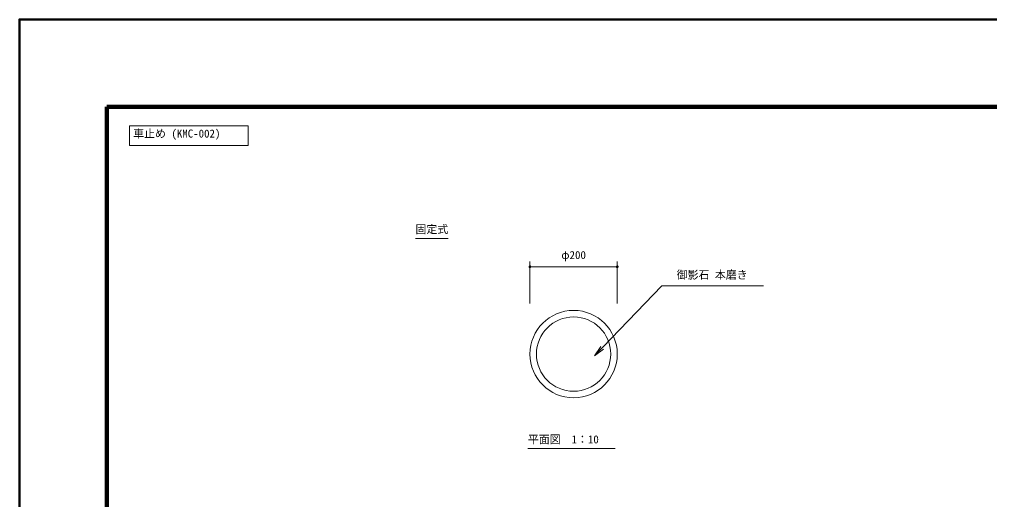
# Model space of a CAD drawing. Units: millimetres at full size, sheet at 1:10; details may follow other scales. Extents: x 0 to 4200, y 0 to 2970.
# Drawn here: x 0 to 2221, y 1871 to 2970 of the extents above; entities that cross this region are included whole.
import ezdxf
from ezdxf.enums import TextEntityAlignment as Align

# ---------------------------------------------------------------- set-up
doc = ezdxf.new("R2010")
doc.units = ezdxf.units.MM
doc.header["$LTSCALE"] = 10
for name, color, linetype, lineweight in [('D-STR', 1, 'Continuous', 13), ('D-STR-DIM', 7, 'Continuous', 13), ('D-STR-HTXT', 7, 'Continuous', 13), ('D-STR-TXT', 7, 'Continuous', 13), ('D-TTL', 7, 'Continuous', 13), ('D-TTL-FRAM', 2, 'Continuous', 13)]:
    doc.layers.add(name, color=color, linetype=linetype, lineweight=lineweight)
doc.styles.add('ＭＳ ゴシック', font='')
doc.styles.get('ＭＳ ゴシック').set_extended_font_data('MS Gothic')

# ---------------------------------------------------------------- blocks, each defined once
blk = doc.blocks.new('filled_dot')
at = {"color": 0, "linetype": 'Continuous', "lineweight": -2, "const_width": 1.25}
blk.add_lwpolyline([(-0.625, 0, 1), (0.625, 0, 1)], format="xyb", close=True, dxfattribs=at)
blk = doc.blocks.new('open_arrow')
at = {"color": 0, "linetype": 'Continuous', "lineweight": -2}
blk.add_lwpolyline([(7.5, 1.25), (0, 0), (7.5, -1.25)], dxfattribs=at)

msp = doc.modelspace()

# ---------------------------------------------------------------- linework, layer by layer
at = {"layer": 'D-STR'}
for radius in [100, 85]:
    msp.add_circle((1268.64, 2203.93), radius, dxfattribs=at)
at = {"layer": 'D-STR-DIM'}
for p, q in [((1168.64, 2319.93), (1168.64, 2415.93)), ((1168.64, 2403.93), (1368.64, 2403.93)), ((1368.64, 2319.93), (1368.64, 2415.93))]:
    msp.add_line(p, q, dxfattribs=at)
at = {"layer": 'D-STR-HTXT'}
msp.add_line((1163.92, 1987.88), (1363.92, 1987.88), dxfattribs=at)
msp.add_lwpolyline([(1316.44, 2200.15), (1470.68, 2360.47), (1495.68, 2360.47), (1703.67, 2360.47)], dxfattribs=at)
at = {"layer": 'D-STR-TXT'}
msp.add_line((906.66, 2468.82), (981.66, 2468.82), dxfattribs=at)
at = {"layer": 'D-TTL', "color": 2, "lineweight": 140}
for p, q in [((4000, 2770), (200, 2770)), ((200, 2770), (200, 200))]:
    msp.add_line(p, q, dxfattribs=at)
at = {"layer": 'D-TTL', "color": 2, "lineweight": 50}
msp.add_lwpolyline([(0, 0), (4200, 0), (4200, 2970), (0, 2970)], close=True, dxfattribs=at)
at = {"layer": 'D-TTL-FRAM'}
msp.add_lwpolyline([(251.98, 2726.34), (523.94, 2726.34), (523.94, 2681.74), (251.98, 2681.74)], close=True, dxfattribs=at)

# ---------------------------------------------------------------- block references
at = {"layer": 'D-STR-DIM', "xscale": 2.5, "yscale": 2.5}
msp.add_blockref('filled_dot', (1168.64, 2403.93), dxfattribs=at)
at = {"layer": 'D-STR-DIM', "xscale": 2.5, "yscale": 2.5, "rotation": 180}
msp.add_blockref('filled_dot', (1368.64, 2403.93), dxfattribs=at)
at = {"layer": 'D-STR-HTXT', "xscale": 3.33, "yscale": 3.33, "rotation": 46.1}
msp.add_blockref('open_arrow', (1316.44, 2200.15), dxfattribs=at)

# ---------------------------------------------------------------- texts
at = {"layer": 'D-STR-DIM', "style": 'ＭＳ ゴシック'}
msp.add_text('φ200', height=18.33, dxfattribs=at).set_placement((1268.64, 2439.84), align=Align.TOP_CENTER)
at = {"layer": 'D-STR-HTXT', "style": 'ＭＳ ゴシック'}
for s, p in [('車止め (KMC-002)', (260.46, 2717.84)), ('御影石 本磨き', (1504.56, 2394.35)), ('平面図\u30001：10', (1163.92, 2017.88))]:
    msp.add_text(s, height=18.33, dxfattribs=at).set_placement(p, align=Align.TOP_LEFT)
at = {"layer": 'D-STR-TXT', "style": 'ＭＳ ゴシック'}
msp.add_text('固定式', height=18.33, dxfattribs=at).set_placement((906.66, 2498.82), align=Align.TOP_LEFT)

doc.saveas('drawing.dxf')
